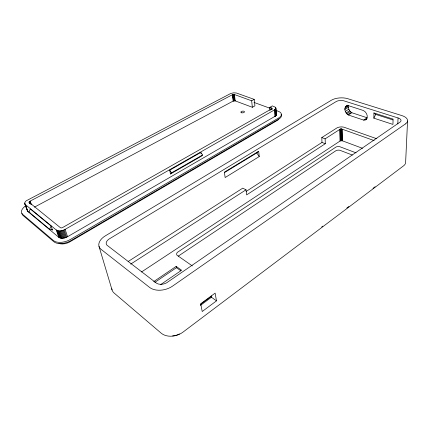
<?xml version="1.0" encoding="UTF-8"?>
<svg xmlns="http://www.w3.org/2000/svg" width="429" height="429" viewBox="0 0 429 429"><rect width="100%" height="100%" fill="white"/><g stroke="black" fill="none" stroke-linecap="round" stroke-linejoin="round"><path stroke-width="0.64" d="M373.863 118.173L373.927 112.956L393.103 119.096L392.932 124.41L373.863 118.173L375.686 114.398L373.927 112.956M397.817 123.943L398.042 117.954L343.549 100.735A5.872 2.66 -2.7 0 0 336.502 101.373L108.693 239.285A7.545 4.488 -16.9 0 0 106.891 245.125L156.783 283.387A8.215 5.475 -15.1 0 0 166.602 282.84L400.37 121.857A6.44 3.008 0.1 0 0 398.868 118.259L398.042 117.954M366.763 119.042L365.02 120.013L363.636 120.104L348.321 114.983C344.83 113.229 343.007 106.982 347.528 105.314M407.55 120.967L405.609 162.72A12.371 6.424 1.5 0 1 403.528 165.862L182.958 332.148A15.583 11.374 -16.5 0 1 161.154 333.14L114.146 293.066A14.388 9.417 -18.3 0 1 111.803 288.706M363.636 120.104L367.192 117.787L351.871 112.736C349.581 111.433 348.107 108.73 348.418 106.097L344.846 108.312M34.438 207.148L233.162 101.072L235.194 100.885L252.354 107.277L254.912 105.861L254.236 99.394L236.325 92.991L233.505 92.83L230.63 93.527L26.105 200.874L24.989 202.22L24.71 203.507L27.585 211.24L58.784 237.307C61.406 239.146 64.983 238.143 67.562 236.717L276.088 115.696L276.41 114.758L275.847 108.103L275.407 107.25L272.345 105.899L269.75 107.363L270.05 110.677M275.847 108.103L275.525 109.03L274.367 109.958L65.128 229.37C62.521 230.786 58.934 231.799 56.279 229.982L25.397 204.622L24.71 203.507M254.236 99.394L251.657 100.794L234.411 94.536L232.695 94.573L30.159 201.11L29.118 202.316L60.301 227.601L61.057 227.933L62.226 227.761L272.024 108.596L271.782 108.119L269.75 107.363M28.882 212.001L30.309 208.982L51.099 226.067L52.445 229.96L49.603 229.242L28.882 212.001L30.003 212.301M49.603 229.242L51.099 226.067M170.469 173.986L171.487 172.866L202.568 154.992L200.831 152.434L169.712 170.211L170.469 173.986L201.448 156.151L202.568 154.992M224.292 172.715L256.746 152.944L258.682 151.271L259.239 156.564L225.15 177.536L224.372 172.152L258.682 151.271M178.26 256.129L336.143 150.563A3.738 1.936 -1.7 0 1 339.843 150.268L352.338 155.03M365.744 119.707C368.988 117.128 366.581 111.974 363.368 110.5L348.772 105.775L347.656 105.657L345.994 106.263M321.702 226.962L322.769 226.158M346.809 208.054L348.943 206.446M372.983 188.342L375.118 186.733M216.484 300.863L202.215 311.524L200.692 303.759L215.122 293.12L216.484 300.863L211.459 297.243L211.229 295.962M200.391 305.427L211.459 297.243M200.3 304.526L211.594 296.192M160.725 284.561L181.601 270.238L176.169 266.382L153.743 281.59M154.831 282.373L176.448 267.68L176.169 266.382M141.5 271.981L340.358 140.841L342.455 140.835L362.5 148.311M365.02 120.013L367.047 118.688M374.19 140.599L342.235 129.199L340.111 129.215L325.128 138.84L325.305 143.715L246.643 194.895L246.015 189.811L242.755 188.154L128.158 261.497M246.203 191.409L321.981 142.433L325.305 143.715M130.689 264.119L246.015 189.811M321.981 142.433L321.788 137.575L337.135 127.799A5.716 2.788 -2.1 0 1 344.004 127.215L376.871 138.781M347.774 114.645L351.324 112.398M348.321 114.983L351.871 112.736M346.755 113.76L350.305 111.524M346.096 112.961L349.646 110.725M345.259 111.443L348.815 109.218M344.793 109.518L348.359 107.304M346.884 105.797L347.908 105.164M345.195 107.255L348.257 105.357M375.686 114.398L392.894 119.927M253.984 102.418L270.168 108.312M275.772 110.355L278.26 111.261A10.055 4.73 -5.7 0 1 278.737 117.943L70.533 239.387A12.865 7.159 -19.1 0 1 53.432 240.524L22.662 214.344A12.071 6.135 -19.1 0 1 25.306 206.043M321.788 137.575L325.128 138.84M356.032 152.837L339.763 146.691A3.754 1.925 -1.8 0 0 336.052 146.997L177.45 252.295A4.429 2.842 -12.6 0 0 176.989 255.217L192.321 265.926M176.448 267.68L180.791 270.769M51.432 229.118L52.445 229.96M275.97 113.889L276.41 114.758M256.746 152.944L259.239 156.564M169.712 170.211L171.487 172.866M25.397 204.622L27.96 211.626M24.705 203.099L27.263 210.087M25.021 204.242L27.585 211.24M29.708 201.367L30.759 204.279M29.563 201.469L30.4 203.796M29.429 201.571L30.062 203.319M29.322 201.684L29.95 203.426M29.226 201.796L29.649 202.96M29.161 201.903L29.58 203.073M29.113 202.016L29.51 203.287M29.092 202.225L29.515 203.389M30.159 201.11L31.414 204.601M56.843 230.357L59.341 237.687M56.279 229.982L58.784 237.307M58.666 230.899L61.154 238.24M57.985 230.781L60.484 238.122M57.373 230.604L59.872 237.934M60.173 230.925L62.655 238.272M59.395 230.947L61.883 238.288M61.797 230.684L64.264 238.031M60.977 230.84L63.454 238.186M63.428 230.185L65.878 237.532M62.618 230.464L65.079 237.811M65.128 229.37L67.562 236.717M64.205 229.853L66.651 237.199M99.002 246.391L112.039 289.924M27.274 210.5L27.381 210.886M200.831 152.434L201.04 153.673M233.403 94.401L234.191 100.745M233.253 94.423L234.041 100.761M233.103 94.45L233.896 100.788M232.958 94.482L233.751 100.826M232.824 94.525L233.612 100.869M232.695 94.573L233.483 100.917M232.368 94.729L233.162 101.072M234.411 94.536L235.194 100.885M234.105 94.444L234.888 100.788M233.982 94.418L234.765 100.761M233.848 94.401L234.631 100.74M233.703 94.391L234.491 100.735M233.558 94.391L234.341 100.735M251.657 100.794L252.354 107.277M271.879 108.172L271.991 109.502M271.782 108.119L271.9 109.449M271.477 107.99L271.595 109.315M274.367 109.958L274.941 116.629M275.788 107.802L276.383 115.069M275.638 107.518L276.276 115.38M275.525 109.03L276.088 115.696M275.246 109.331L275.815 115.996M274.898 109.62L275.466 116.286M340.926 129L341.162 140.632M340.749 129.022L340.985 140.653M340.572 129.054L340.814 140.685M340.406 129.097L340.647 140.728M340.251 129.15L340.497 140.782M340.111 129.215L340.358 140.841M339.768 129.408L340.015 141.039M342.235 129.199L342.455 140.835M341.816 129.07L342.042 140.701M341.65 129.032L341.875 140.664M341.479 129.006L341.704 140.637M341.296 128.995L341.527 140.621M341.114 128.99L341.345 140.621M179.44 333.923A11.642 8.537 -16.6 0 1 174.624 335.634M174.12 335.714A11.642 8.537 -16.6 0 1 172.603 335.864M281.086 114.221A10.044 4.74 -5.7 0 1 278.829 119.047L70.935 240.605A12.849 7.17 -19.1 0 1 53.856 241.736L23.091 215.503A12.055 6.145 -19.1 0 1 21.89 213.374M279 118.774A7.508 3.566 -5.7 0 1 277.794 120.147L69.058 242.31A9.604 5.389 -19.2 0 1 58.886 243.415M405.394 123.954L172.571 286.111A16.474 10.977 -15.1 0 1 149.555 287.382L101.126 249.372A15.128 8.998 -16.9 0 1 105.454 235.778L331.451 100.188A11.771 5.33 -2.7 0 1 347.785 98.702L401.801 115.567A12.913 6.033 0.1 0 1 405.394 123.954M241.736 112.816A1.834 0.853 -7.1 0 0 244.492 111.824A1.834 0.853 -7.1 0 0 241.774 111.331A1.834 0.853 -7.1 0 0 241.736 112.816"/></g></svg>
